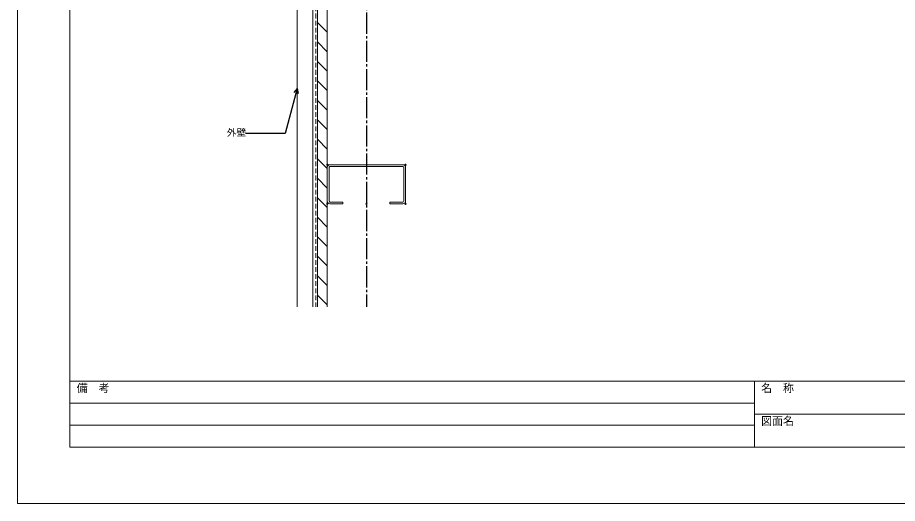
# Model space of a CAD drawing. Units: millimetres at full size, sheet at 1:3; details may follow other scales. Extents: x -1262 to 3778, y -891 to 1036.
# Drawn here: x -1262 to -138, y -891 to -270 of the extents above; entities that cross this region are included whole.
import ezdxf
from ezdxf.enums import TextEntityAlignment as Align

# ---------------------------------------------------------------- set-up
doc = ezdxf.new("R2010")
doc.units = ezdxf.units.MM
doc.header["$LTSCALE"] = 3
doc.header["$PDMODE"] = 32
doc.header["$PDSIZE"] = 1.5
doc.linetypes.add('CHAIN2', pattern=[12, 9, -1, 1, -1])
doc.linetypes.add('DASHED2', pattern=[3, 2, -1])
for name, color, linetype, lineweight in [('0-0_補助1', 4, 'Continuous', 5), ('0-4_寸法線1', 5, 'Continuous', 25), ('0-6_名称1', 5, 'Continuous', 25), ('0-E_外壁1', 6, 'Continuous', 20), ('2-1_裏貼1', 2, 'Continuous', 18), ('3-9_断熱材1', 4, 'Continuous', 5), ('3-D_防水シート', 3, 'DASHED2', 9), ('4-5_C鋼1', 2, 'Continuous', 18), ('5-B_枠2', 4, 'Continuous', 5)]:
    doc.layers.add(name, color=color, linetype=linetype, lineweight=lineweight)
doc.styles.add('Arial', font='')
doc.styles.add('ＭＳ ゴシック', font='')
doc.styles.get('Arial').set_extended_font_data('Arial')
doc.styles.get('ＭＳ ゴシック').set_extended_font_data('MS Gothic')

msp = doc.modelspace()

# ---------------------------------------------------------------- linework, layer by layer
at = {"layer": '0-0_補助1'}
for p, q in [((-1194.647, 819), (-1194.647, -819)), ((-1194.647, -735), (1191.647, -735)), ((-320.3, -735), (-320.3, -819)), ((-1194.647, -763), (-320.3, -763)), ((-320.3, -777), (651.647, -777)), ((-1194.647, -791), (-320.3, -791)), ((-1194.647, -819), (1191.647, -819)), ((1191.647, -819), (-1194.647, -819))]:
    msp.add_line(p, q, dxfattribs=at)
at = {"layer": '0-4_寸法線1', "linetype": 'CHAIN2'}
msp.add_line((-815.847, 672.069), (-815.847, -639.942), dxfattribs=at)
at = {"layer": '0-6_名称1'}
for q in [(-908.797, -365.816), (-903.002, -367.369)]:
    msp.add_line((-904.347, -360.797), q, dxfattribs=at)
msp.add_lwpolyline([(-904.347, -360.797), (-919.728, -418.201), (-970.146, -418.201)], dxfattribs=at)
at = {"layer": '0-E_外壁1'}
for p, q in [((-904.347, 121.803), (-904.347, -639.942)), ((-884.347, 121.803), (-884.347, -639.942))]:
    msp.add_line(p, q, dxfattribs=at)
at = {"layer": '2-1_裏貼1'}
for p, q in [((-865.847, -288.939), (-878.347, -276.439)), ((-865.847, -313.83), (-878.347, -301.33)), ((-865.847, -338.72), (-878.347, -326.22)), ((-865.847, -363.61), (-878.347, -351.11)), ((-865.847, -388.5), (-878.347, -376)), ((-865.847, -413.39), (-878.347, -400.89)), ((-865.847, -438.28), (-878.347, -425.78)), ((-865.847, -463.171), (-878.347, -450.671)), ((-865.847, -488.061), (-878.347, -475.561)), ((-865.847, -512.951), (-878.347, -500.451)), ((-865.847, -537.841), (-878.347, -525.341)), ((-865.847, -562.731), (-878.347, -550.231)), ((-865.847, -587.621), (-878.347, -575.121)), ((-865.847, -612.512), (-878.347, -600.012)), ((-865.847, -637.402), (-878.347, -624.902))]:
    msp.add_line(p, q, dxfattribs=at)
at = {"layer": '3-9_断熱材1'}
for p, q in [((-878.347, 121.803), (-878.347, -639.942)), ((-865.847, 121.803), (-865.847, -639.942))]:
    msp.add_line(p, q, dxfattribs=at)
at = {"layer": '3-D_防水シート'}
msp.add_line((-880.347, 121.803), (-880.347, -639.942), dxfattribs=at)
at = {"layer": '4-5_C鋼1'}
for p, q in [((-862.547, -458.197), (-769.147, -458.197)), ((-769.147, -460.497), (-862.547, -460.497)), ((-865.847, -504.897), (-865.847, -461.497)), ((-863.547, -461.497), (-863.547, -504.897)), ((-768.147, -504.897), (-768.147, -461.497)), ((-765.847, -461.497), (-765.847, -504.897)), ((-769.147, -508.197), (-785.847, -508.197))]:
    msp.add_line(p, q, dxfattribs=at)
for points in [[(-862.547, -505.897), (-845.847, -505.897), (-845.847, -508.197), (-862.547, -508.197)], [(-785.847, -508.197), (-785.847, -505.897), (-769.147, -505.897)]]:
    msp.add_lwpolyline(points, dxfattribs=at)
for centre, radius, start, end in [((-862.547, -461.497), 3.3, 90, 180), ((-862.547, -461.497), 1, 90, 180), ((-769.147, -461.497), 3.3, 0.00004, 90), ((-769.147, -461.497), 1, 0, 90), ((-862.547, -504.897), 3.3, 179.99996, 270), ((-862.547, -504.897), 1, 180, 270), ((-769.147, -504.897), 1, 270, 0), ((-769.147, -504.897), 3.3, 270, 0.00004)]:
    msp.add_arc(centre, radius, start, end, dxfattribs=at)
for p in [(-865.847, -458.197), (-765.847, -458.197), (-865.847, -508.197), (-815.847, -508.197), (-765.847, -508.197)]:
    msp.add_point(p, dxfattribs=at)
at = {"layer": '5-B_枠2'}
msp.add_lwpolyline([(-1261.5, 891), (1258.5, 891), (1258.5, -891), (-1261.5, -891)], close=True, dxfattribs=at)

# ---------------------------------------------------------------- texts
at = {"layer": '0-0_補助1', "style": 'Arial'}
for s, p in [('備\u3000考', (-1185.974, -751.913)), ('名\u3000称', (-311.626, -751.913)), ('図面名', (-311.626, -793.913))]:
    msp.add_text(s, height=10.23, dxfattribs=at).set_placement(p, align=Align.BOTTOM_LEFT)
at = {"layer": '0-6_名称1', "style": 'ＭＳ ゴシック'}
msp.add_text('外壁', height=8.798, dxfattribs=at).set_placement((-994.146, -424.201), align=Align.BOTTOM_LEFT)

doc.saveas('drawing.dxf')
